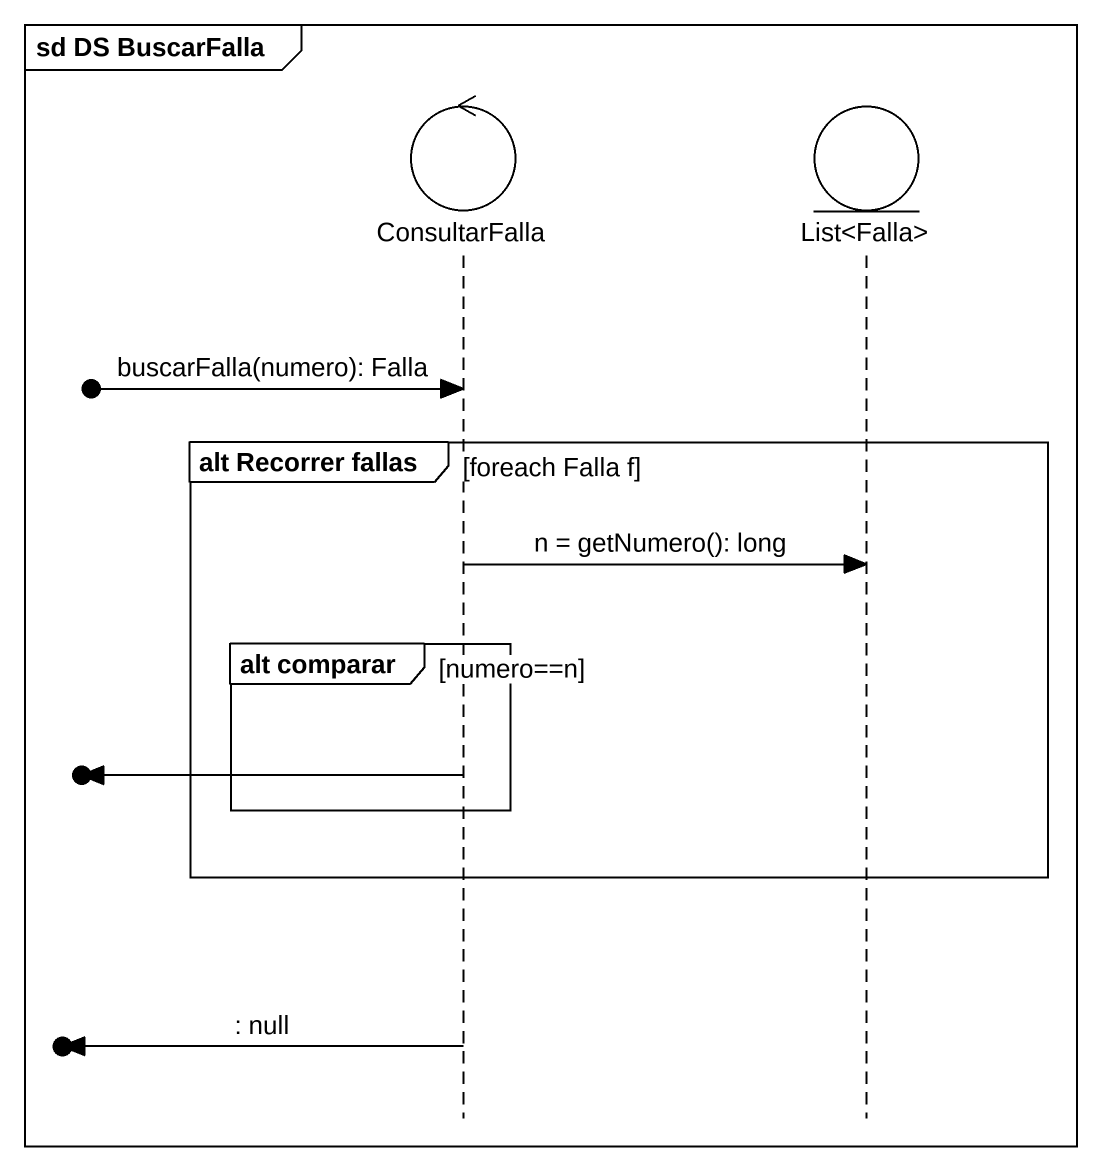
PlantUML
@startuml
mainframe sd DS BuscarFalla
hide footbox
control ConsultarFalla
entity "List<Falla>" as List_Falla

[o-> ConsultarFalla : buscarFalla(numero): Falla
group alt Recorrer fallas [foreach Falla f]
  ConsultarFalla -> List_Falla : n = getNumero(): long
  group alt comparar [numero==n]
    [o<- ConsultarFalla
  end
end
[o<- ConsultarFalla : : null
@enduml
